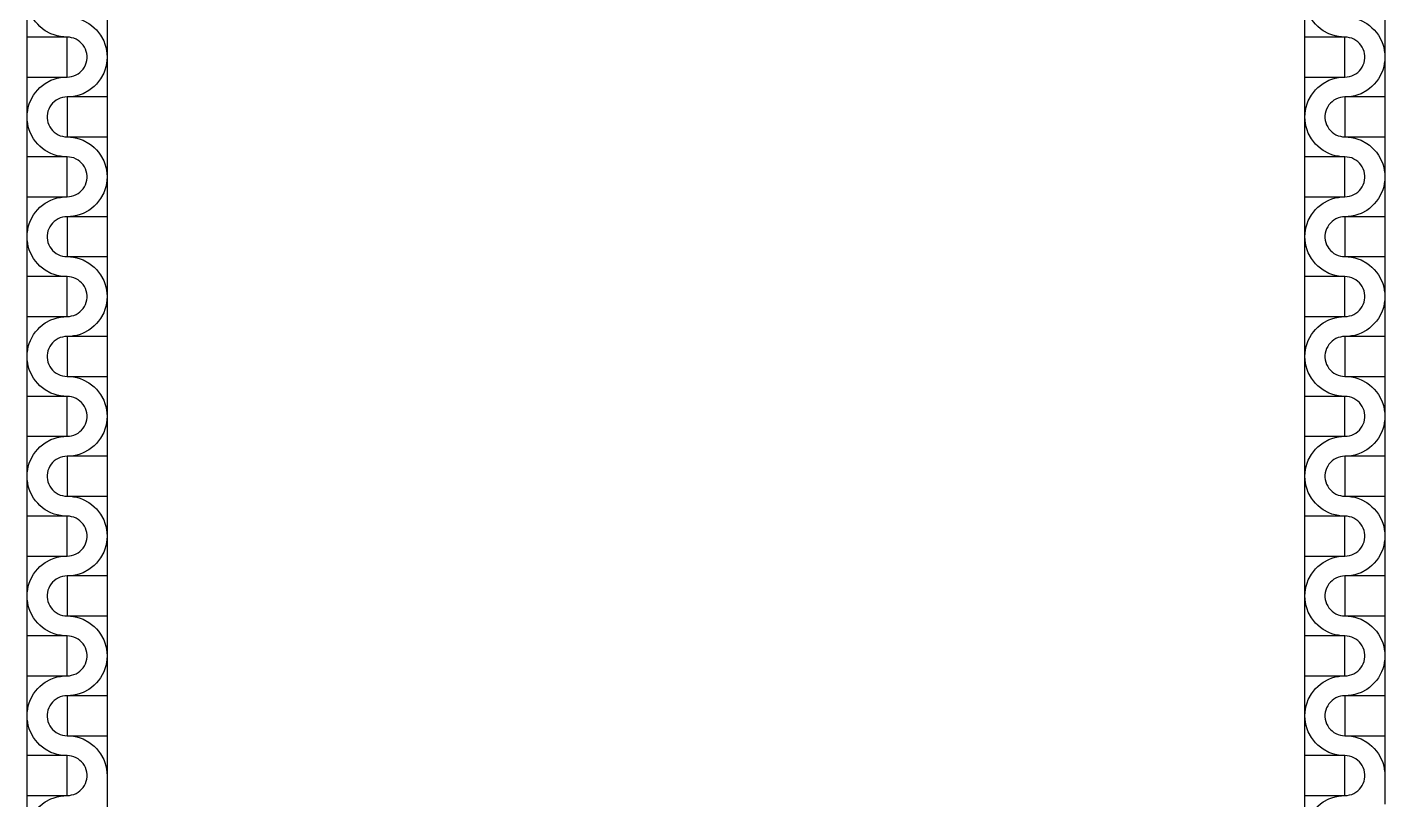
# Model space of a CAD drawing. Extents: x 190.8 to 267.1, y 124 to 174.8.
# Drawn here: x 228.885 to 231.265, y 163.793 to 165.148 of the extents above; entities that cross this region are included whole.
import ezdxf

# ---------------------------------------------------------------- set-up
doc = ezdxf.new("R2010")
doc.units = 0
doc.header["$MEASUREMENT"] = 0

msp = doc.modelspace()

# ---------------------------------------------------------------- linework, layer by layer
msp.add_line((231.2646, 165.8023), (231.2646, 163.7856))
for points in [[(228.8846, 163.7506), (228.8846, 165.8106)], [(231.1275, 165.8106), (229.0246, 165.8106), (229.0246, 163.7506)], [(231.1246, 163.7506), (231.1246, 165.8106)], [(228.9546, 165.1306), (228.9489, 165.1308), (228.9431, 165.1316), (228.9374, 165.1326), (228.9319, 165.1343), (228.9264, 165.1363), (228.9164, 165.1418), (228.9116, 165.1453), (228.9071, 165.1491), (228.9031, 165.1531), (228.8994, 165.1576), (228.8959, 165.1623), (228.8904, 165.1723), (228.8884, 165.1778), (228.8866, 165.1833), (228.8856, 165.1891), (228.8849, 165.1948), (228.8846, 165.2006)], [(231.1946, 165.1306), (231.1889, 165.1308), (231.1831, 165.1316), (231.1774, 165.1326), (231.1719, 165.1343), (231.1664, 165.1363), (231.1564, 165.1418), (231.1516, 165.1453), (231.1471, 165.1491), (231.1431, 165.1531), (231.1394, 165.1576), (231.1359, 165.1623), (231.1304, 165.1723), (231.1284, 165.1778), (231.1266, 165.1833), (231.1256, 165.1891), (231.1249, 165.1948), (231.1246, 165.2006)], [(228.9546, 165.1656), (228.9604, 165.1653), (228.9661, 165.1646), (228.9719, 165.1636), (228.9774, 165.1618), (228.9829, 165.1598), (228.9929, 165.1543), (228.9976, 165.1508), (229.0021, 165.1471), (229.0061, 165.1431), (229.0099, 165.1386), (229.0134, 165.1338), (229.0189, 165.1238), (229.0209, 165.1183), (229.0226, 165.1128), (229.0236, 165.1071), (229.0244, 165.1013), (229.0246, 165.0956)], [(231.1946, 165.1656), (231.2004, 165.1653), (231.2061, 165.1646), (231.2119, 165.1636), (231.2174, 165.1618), (231.2229, 165.1598), (231.2329, 165.1543), (231.2376, 165.1508), (231.2421, 165.1471), (231.2461, 165.1431), (231.2499, 165.1386), (231.2534, 165.1338), (231.2589, 165.1238), (231.2609, 165.1183), (231.2626, 165.1128), (231.2636, 165.1071), (231.2644, 165.1013), (231.2646, 165.0956)], [(228.8846, 165.0606), (228.9546, 165.0606), (228.9546, 165.1306), (228.8846, 165.1306)], [(228.9546, 165.0606), (228.9586, 165.0608), (228.9626, 165.0616), (228.9666, 165.0626), (228.9704, 165.0643), (228.9739, 165.0663), (228.9771, 165.0688), (228.9801, 165.0716), (228.9826, 165.0746), (228.9849, 165.0781), (228.9869, 165.0818), (228.9881, 165.0856), (228.9891, 165.0896), (228.9896, 165.0936), (228.9896, 165.0976), (228.9891, 165.1016), (228.9881, 165.1056), (228.9869, 165.1096), (228.9849, 165.1131), (228.9826, 165.1166), (228.9801, 165.1196), (228.9771, 165.1223), (228.9739, 165.1248), (228.9704, 165.1268), (228.9666, 165.1286), (228.9626, 165.1296), (228.9586, 165.1303), (228.9546, 165.1306)], [(231.1246, 165.0606), (231.1946, 165.0606), (231.1946, 165.1306), (231.1246, 165.1306)], [(231.1946, 165.0606), (231.1986, 165.0608), (231.2026, 165.0616), (231.2066, 165.0626), (231.2104, 165.0643), (231.2139, 165.0663), (231.2171, 165.0688), (231.2201, 165.0716), (231.2226, 165.0746), (231.2249, 165.0781), (231.2269, 165.0818), (231.2281, 165.0856), (231.2291, 165.0896), (231.2296, 165.0936), (231.2296, 165.0976), (231.2291, 165.1016), (231.2281, 165.1056), (231.2269, 165.1096), (231.2249, 165.1131), (231.2226, 165.1166), (231.2201, 165.1196), (231.2171, 165.1223), (231.2139, 165.1248), (231.2104, 165.1268), (231.2066, 165.1286), (231.2026, 165.1296), (231.1986, 165.1303), (231.1946, 165.1306)], [(229.0246, 165.0956), (229.0244, 165.0898), (229.0236, 165.0841), (229.0226, 165.0783), (229.0209, 165.0728), (229.0189, 165.0673), (229.0134, 165.0573), (229.0099, 165.0526), (229.0061, 165.0481), (229.0021, 165.0441), (228.9976, 165.0403), (228.9929, 165.0368), (228.9829, 165.0313), (228.9774, 165.0293), (228.9719, 165.0276), (228.9661, 165.0266), (228.9604, 165.0258), (228.9546, 165.0256)], [(231.2646, 165.0956), (231.2644, 165.0898), (231.2636, 165.0841), (231.2626, 165.0783), (231.2609, 165.0728), (231.2589, 165.0673), (231.2534, 165.0573), (231.2499, 165.0526), (231.2461, 165.0481), (231.2421, 165.0441), (231.2376, 165.0403), (231.2329, 165.0368), (231.2229, 165.0313), (231.2174, 165.0293), (231.2119, 165.0276), (231.2061, 165.0266), (231.2004, 165.0258), (231.1946, 165.0256)], [(228.8846, 164.9906), (228.8849, 164.9963), (228.8856, 165.0021), (228.8866, 165.0078), (228.8884, 165.0133), (228.8904, 165.0188), (228.8959, 165.0288), (228.8994, 165.0336), (228.9031, 165.0381), (228.9071, 165.0421), (228.9116, 165.0458), (228.9164, 165.0493), (228.9264, 165.0548), (228.9319, 165.0568), (228.9374, 165.0586), (228.9431, 165.0596), (228.9489, 165.0603), (228.9546, 165.0606)], [(231.1246, 164.9906), (231.1249, 164.9963), (231.1256, 165.0021), (231.1266, 165.0078), (231.1284, 165.0133), (231.1304, 165.0188), (231.1359, 165.0288), (231.1394, 165.0336), (231.1431, 165.0381), (231.1471, 165.0421), (231.1516, 165.0458), (231.1564, 165.0493), (231.1664, 165.0548), (231.1719, 165.0568), (231.1774, 165.0586), (231.1831, 165.0596), (231.1889, 165.0603), (231.1946, 165.0606)], [(228.9546, 165.0256), (228.9506, 165.0253), (228.9466, 165.0246), (228.9426, 165.0236), (228.9389, 165.0218), (228.9354, 165.0198), (228.9321, 165.0173), (228.9291, 165.0146), (228.9266, 165.0116), (228.9244, 165.0081), (228.9224, 165.0043), (228.9211, 165.0006), (228.9201, 164.9966), (228.9196, 164.9926), (228.9196, 164.9886), (228.9201, 164.9846), (228.9211, 164.9806), (228.9224, 164.9766), (228.9244, 164.9731), (228.9266, 164.9696), (228.9291, 164.9666), (228.9321, 164.9638), (228.9354, 164.9613), (228.9389, 164.9593), (228.9426, 164.9576), (228.9466, 164.9566), (228.9506, 164.9558), (228.9546, 164.9556)], [(229.0246, 165.0256), (228.9546, 165.0256), (228.9546, 164.9556), (229.0246, 164.9556)], [(231.1946, 165.0256), (231.1906, 165.0253), (231.1866, 165.0246), (231.1826, 165.0236), (231.1789, 165.0218), (231.1754, 165.0198), (231.1721, 165.0173), (231.1691, 165.0146), (231.1666, 165.0116), (231.1644, 165.0081), (231.1624, 165.0043), (231.1611, 165.0006), (231.1601, 164.9966), (231.1596, 164.9926), (231.1596, 164.9886), (231.1601, 164.9846), (231.1611, 164.9806), (231.1624, 164.9766), (231.1644, 164.9731), (231.1666, 164.9696), (231.1691, 164.9666), (231.1721, 164.9638), (231.1754, 164.9613), (231.1789, 164.9593), (231.1826, 164.9576), (231.1866, 164.9566), (231.1906, 164.9558), (231.1946, 164.9556)], [(231.2646, 165.0256), (231.1946, 165.0256), (231.1946, 164.9556), (231.2646, 164.9556)], [(228.9546, 164.9206), (228.9489, 164.9208), (228.9431, 164.9216), (228.9374, 164.9226), (228.9319, 164.9243), (228.9264, 164.9263), (228.9164, 164.9318), (228.9116, 164.9353), (228.9071, 164.9391), (228.9031, 164.9431), (228.8994, 164.9476), (228.8959, 164.9523), (228.8904, 164.9623), (228.8884, 164.9678), (228.8866, 164.9733), (228.8856, 164.9791), (228.8849, 164.9848), (228.8846, 164.9906)], [(231.1946, 164.9206), (231.1889, 164.9208), (231.1831, 164.9216), (231.1774, 164.9226), (231.1719, 164.9243), (231.1664, 164.9263), (231.1564, 164.9318), (231.1516, 164.9353), (231.1471, 164.9391), (231.1431, 164.9431), (231.1394, 164.9476), (231.1359, 164.9523), (231.1304, 164.9623), (231.1284, 164.9678), (231.1266, 164.9733), (231.1256, 164.9791), (231.1249, 164.9848), (231.1246, 164.9906)], [(228.9546, 164.9556), (228.9604, 164.9553), (228.9661, 164.9546), (228.9719, 164.9536), (228.9774, 164.9518), (228.9829, 164.9498), (228.9929, 164.9443), (228.9976, 164.9408), (229.0021, 164.9371), (229.0061, 164.9331), (229.0099, 164.9286), (229.0134, 164.9238), (229.0189, 164.9138), (229.0209, 164.9083), (229.0226, 164.9028), (229.0236, 164.8971), (229.0244, 164.8913), (229.0246, 164.8856)], [(231.1946, 164.9556), (231.2004, 164.9553), (231.2061, 164.9546), (231.2119, 164.9536), (231.2174, 164.9518), (231.2229, 164.9498), (231.2329, 164.9443), (231.2376, 164.9408), (231.2421, 164.9371), (231.2461, 164.9331), (231.2499, 164.9286), (231.2534, 164.9238), (231.2589, 164.9138), (231.2609, 164.9083), (231.2626, 164.9028), (231.2636, 164.8971), (231.2644, 164.8913), (231.2646, 164.8856)], [(228.8846, 164.8506), (228.9546, 164.8506), (228.9546, 164.9206), (228.8846, 164.9206)], [(228.9546, 164.8506), (228.9586, 164.8508), (228.9626, 164.8516), (228.9666, 164.8526), (228.9704, 164.8543), (228.9739, 164.8563), (228.9771, 164.8588), (228.9801, 164.8616), (228.9826, 164.8646), (228.9849, 164.8681), (228.9869, 164.8718), (228.9881, 164.8756), (228.9891, 164.8796), (228.9896, 164.8836), (228.9896, 164.8876), (228.9891, 164.8916), (228.9881, 164.8956), (228.9869, 164.8996), (228.9849, 164.9031), (228.9826, 164.9066), (228.9801, 164.9096), (228.9771, 164.9123), (228.9739, 164.9148), (228.9704, 164.9168), (228.9666, 164.9186), (228.9626, 164.9196), (228.9586, 164.9203), (228.9546, 164.9206)], [(231.1246, 164.8506), (231.1946, 164.8506), (231.1946, 164.9206), (231.1246, 164.9206)], [(231.1946, 164.8506), (231.1986, 164.8508), (231.2026, 164.8516), (231.2066, 164.8526), (231.2104, 164.8543), (231.2139, 164.8563), (231.2171, 164.8588), (231.2201, 164.8616), (231.2226, 164.8646), (231.2249, 164.8681), (231.2269, 164.8718), (231.2281, 164.8756), (231.2291, 164.8796), (231.2296, 164.8836), (231.2296, 164.8876), (231.2291, 164.8916), (231.2281, 164.8956), (231.2269, 164.8996), (231.2249, 164.9031), (231.2226, 164.9066), (231.2201, 164.9096), (231.2171, 164.9123), (231.2139, 164.9148), (231.2104, 164.9168), (231.2066, 164.9186), (231.2026, 164.9196), (231.1986, 164.9203), (231.1946, 164.9206)], [(229.0246, 164.8856), (229.0244, 164.8798), (229.0236, 164.8741), (229.0226, 164.8683), (229.0209, 164.8628), (229.0189, 164.8573), (229.0134, 164.8473), (229.0099, 164.8426), (229.0061, 164.8381), (229.0021, 164.8341), (228.9976, 164.8303), (228.9929, 164.8268), (228.9829, 164.8213), (228.9774, 164.8193), (228.9719, 164.8176), (228.9661, 164.8166), (228.9604, 164.8158), (228.9546, 164.8156)], [(231.2646, 164.8856), (231.2644, 164.8798), (231.2636, 164.8741), (231.2626, 164.8683), (231.2609, 164.8628), (231.2589, 164.8573), (231.2534, 164.8473), (231.2499, 164.8426), (231.2461, 164.8381), (231.2421, 164.8341), (231.2376, 164.8303), (231.2329, 164.8268), (231.2229, 164.8213), (231.2174, 164.8193), (231.2119, 164.8176), (231.2061, 164.8166), (231.2004, 164.8158), (231.1946, 164.8156)], [(228.8846, 164.7806), (228.8849, 164.7863), (228.8856, 164.7921), (228.8866, 164.7978), (228.8884, 164.8033), (228.8904, 164.8088), (228.8959, 164.8188), (228.8994, 164.8236), (228.9031, 164.8281), (228.9071, 164.8321), (228.9116, 164.8358), (228.9164, 164.8393), (228.9264, 164.8448), (228.9319, 164.8468), (228.9374, 164.8486), (228.9431, 164.8496), (228.9489, 164.8503), (228.9546, 164.8506)], [(231.1246, 164.7806), (231.1249, 164.7863), (231.1256, 164.7921), (231.1266, 164.7978), (231.1284, 164.8033), (231.1304, 164.8088), (231.1359, 164.8188), (231.1394, 164.8236), (231.1431, 164.8281), (231.1471, 164.8321), (231.1516, 164.8358), (231.1564, 164.8393), (231.1664, 164.8448), (231.1719, 164.8468), (231.1774, 164.8486), (231.1831, 164.8496), (231.1889, 164.8503), (231.1946, 164.8506)], [(228.9546, 164.8156), (228.9506, 164.8153), (228.9466, 164.8146), (228.9426, 164.8136), (228.9389, 164.8118), (228.9354, 164.8098), (228.9321, 164.8073), (228.9291, 164.8046), (228.9266, 164.8016), (228.9244, 164.7981), (228.9224, 164.7943), (228.9211, 164.7906), (228.9201, 164.7866), (228.9196, 164.7826), (228.9196, 164.7786), (228.9201, 164.7746), (228.9211, 164.7706), (228.9224, 164.7666), (228.9244, 164.7631), (228.9266, 164.7596), (228.9291, 164.7566), (228.9321, 164.7538), (228.9354, 164.7513), (228.9389, 164.7493), (228.9426, 164.7476), (228.9466, 164.7466), (228.9506, 164.7458), (228.9546, 164.7456)], [(229.0246, 164.8156), (228.9546, 164.8156), (228.9546, 164.7456), (229.0246, 164.7456)], [(231.1946, 164.8156), (231.1906, 164.8153), (231.1866, 164.8146), (231.1826, 164.8136), (231.1789, 164.8118), (231.1754, 164.8098), (231.1721, 164.8073), (231.1691, 164.8046), (231.1666, 164.8016), (231.1644, 164.7981), (231.1624, 164.7943), (231.1611, 164.7906), (231.1601, 164.7866), (231.1596, 164.7826), (231.1596, 164.7786), (231.1601, 164.7746), (231.1611, 164.7706), (231.1624, 164.7666), (231.1644, 164.7631), (231.1666, 164.7596), (231.1691, 164.7566), (231.1721, 164.7538), (231.1754, 164.7513), (231.1789, 164.7493), (231.1826, 164.7476), (231.1866, 164.7466), (231.1906, 164.7458), (231.1946, 164.7456)], [(231.2646, 164.8156), (231.1946, 164.8156), (231.1946, 164.7456), (231.2646, 164.7456)], [(228.9546, 164.7106), (228.9489, 164.7108), (228.9431, 164.7116), (228.9374, 164.7126), (228.9319, 164.7143), (228.9264, 164.7163), (228.9164, 164.7218), (228.9116, 164.7253), (228.9071, 164.7291), (228.9031, 164.7331), (228.8994, 164.7376), (228.8959, 164.7423), (228.8904, 164.7523), (228.8884, 164.7578), (228.8866, 164.7633), (228.8856, 164.7691), (228.8849, 164.7748), (228.8846, 164.7806)], [(231.1946, 164.7106), (231.1889, 164.7108), (231.1831, 164.7116), (231.1774, 164.7126), (231.1719, 164.7143), (231.1664, 164.7163), (231.1564, 164.7218), (231.1516, 164.7253), (231.1471, 164.7291), (231.1431, 164.7331), (231.1394, 164.7376), (231.1359, 164.7423), (231.1304, 164.7523), (231.1284, 164.7578), (231.1266, 164.7633), (231.1256, 164.7691), (231.1249, 164.7748), (231.1246, 164.7806)], [(228.9546, 164.7456), (228.9604, 164.7453), (228.9661, 164.7446), (228.9719, 164.7436), (228.9774, 164.7418), (228.9829, 164.7398), (228.9929, 164.7343), (228.9976, 164.7308), (229.0021, 164.7271), (229.0061, 164.7231), (229.0099, 164.7186), (229.0134, 164.7138), (229.0189, 164.7038), (229.0209, 164.6983), (229.0226, 164.6928), (229.0236, 164.6871), (229.0244, 164.6813), (229.0246, 164.6756)], [(231.1946, 164.7456), (231.2004, 164.7453), (231.2061, 164.7446), (231.2119, 164.7436), (231.2174, 164.7418), (231.2229, 164.7398), (231.2329, 164.7343), (231.2376, 164.7308), (231.2421, 164.7271), (231.2461, 164.7231), (231.2499, 164.7186), (231.2534, 164.7138), (231.2589, 164.7038), (231.2609, 164.6983), (231.2626, 164.6928), (231.2636, 164.6871), (231.2644, 164.6813), (231.2646, 164.6756)], [(228.8846, 164.6406), (228.9546, 164.6406), (228.9546, 164.7106), (228.8846, 164.7106)], [(228.9546, 164.6406), (228.9586, 164.6408), (228.9626, 164.6416), (228.9666, 164.6426), (228.9704, 164.6443), (228.9739, 164.6463), (228.9771, 164.6488), (228.9801, 164.6516), (228.9826, 164.6546), (228.9849, 164.6581), (228.9869, 164.6618), (228.9881, 164.6656), (228.9891, 164.6696), (228.9896, 164.6736), (228.9896, 164.6776), (228.9891, 164.6816), (228.9881, 164.6856), (228.9869, 164.6896), (228.9849, 164.6931), (228.9826, 164.6966), (228.9801, 164.6996), (228.9771, 164.7023), (228.9739, 164.7048), (228.9704, 164.7068), (228.9666, 164.7086), (228.9626, 164.7096), (228.9586, 164.7103), (228.9546, 164.7106)], [(231.1246, 164.6406), (231.1946, 164.6406), (231.1946, 164.7106), (231.1246, 164.7106)], [(231.1946, 164.6406), (231.1986, 164.6408), (231.2026, 164.6416), (231.2066, 164.6426), (231.2104, 164.6443), (231.2139, 164.6463), (231.2171, 164.6488), (231.2201, 164.6516), (231.2226, 164.6546), (231.2249, 164.6581), (231.2269, 164.6618), (231.2281, 164.6656), (231.2291, 164.6696), (231.2296, 164.6736), (231.2296, 164.6776), (231.2291, 164.6816), (231.2281, 164.6856), (231.2269, 164.6896), (231.2249, 164.6931), (231.2226, 164.6966), (231.2201, 164.6996), (231.2171, 164.7023), (231.2139, 164.7048), (231.2104, 164.7068), (231.2066, 164.7086), (231.2026, 164.7096), (231.1986, 164.7103), (231.1946, 164.7106)], [(229.0246, 164.6756), (229.0244, 164.6698), (229.0236, 164.6641), (229.0226, 164.6583), (229.0209, 164.6528), (229.0189, 164.6473), (229.0134, 164.6373), (229.0099, 164.6326), (229.0061, 164.6281), (229.0021, 164.6241), (228.9976, 164.6203), (228.9929, 164.6168), (228.9829, 164.6113), (228.9774, 164.6093), (228.9719, 164.6076), (228.9661, 164.6066), (228.9604, 164.6058), (228.9546, 164.6056)], [(231.2646, 164.6756), (231.2644, 164.6698), (231.2636, 164.6641), (231.2626, 164.6583), (231.2609, 164.6528), (231.2589, 164.6473), (231.2534, 164.6373), (231.2499, 164.6326), (231.2461, 164.6281), (231.2421, 164.6241), (231.2376, 164.6203), (231.2329, 164.6168), (231.2229, 164.6113), (231.2174, 164.6093), (231.2119, 164.6076), (231.2061, 164.6066), (231.2004, 164.6058), (231.1946, 164.6056)], [(228.8846, 164.5706), (228.8849, 164.5763), (228.8856, 164.5821), (228.8866, 164.5878), (228.8884, 164.5933), (228.8904, 164.5988), (228.8959, 164.6088), (228.8994, 164.6136), (228.9031, 164.6181), (228.9071, 164.6221), (228.9116, 164.6258), (228.9164, 164.6293), (228.9264, 164.6348), (228.9319, 164.6368), (228.9374, 164.6386), (228.9431, 164.6396), (228.9489, 164.6403), (228.9546, 164.6406)], [(231.1246, 164.5706), (231.1249, 164.5763), (231.1256, 164.5821), (231.1266, 164.5878), (231.1284, 164.5933), (231.1304, 164.5988), (231.1359, 164.6088), (231.1394, 164.6136), (231.1431, 164.6181), (231.1471, 164.6221), (231.1516, 164.6258), (231.1564, 164.6293), (231.1664, 164.6348), (231.1719, 164.6368), (231.1774, 164.6386), (231.1831, 164.6396), (231.1889, 164.6403), (231.1946, 164.6406)], [(228.9546, 164.6056), (228.9506, 164.6053), (228.9466, 164.6046), (228.9426, 164.6036), (228.9389, 164.6018), (228.9354, 164.5998), (228.9321, 164.5973), (228.9291, 164.5946), (228.9266, 164.5916), (228.9244, 164.5881), (228.9224, 164.5843), (228.9211, 164.5806), (228.9201, 164.5766), (228.9196, 164.5726), (228.9196, 164.5686), (228.9201, 164.5646), (228.9211, 164.5606), (228.9224, 164.5566), (228.9244, 164.5531), (228.9266, 164.5496), (228.9291, 164.5466), (228.9321, 164.5438), (228.9354, 164.5413), (228.9389, 164.5393), (228.9426, 164.5376), (228.9466, 164.5366), (228.9506, 164.5358), (228.9546, 164.5356)], [(229.0246, 164.6056), (228.9546, 164.6056), (228.9546, 164.5356), (229.0246, 164.5356)], [(231.1946, 164.6056), (231.1906, 164.6053), (231.1866, 164.6046), (231.1826, 164.6036), (231.1789, 164.6018), (231.1754, 164.5998), (231.1721, 164.5973), (231.1691, 164.5946), (231.1666, 164.5916), (231.1644, 164.5881), (231.1624, 164.5843), (231.1611, 164.5806), (231.1601, 164.5766), (231.1596, 164.5726), (231.1596, 164.5686), (231.1601, 164.5646), (231.1611, 164.5606), (231.1624, 164.5566), (231.1644, 164.5531), (231.1666, 164.5496), (231.1691, 164.5466), (231.1721, 164.5438), (231.1754, 164.5413), (231.1789, 164.5393), (231.1826, 164.5376), (231.1866, 164.5366), (231.1906, 164.5358), (231.1946, 164.5356)], [(231.2646, 164.6056), (231.1946, 164.6056), (231.1946, 164.5356), (231.2646, 164.5356)], [(228.9546, 164.5006), (228.9489, 164.5008), (228.9431, 164.5016), (228.9374, 164.5026), (228.9319, 164.5043), (228.9264, 164.5063), (228.9164, 164.5118), (228.9116, 164.5153), (228.9071, 164.5191), (228.9031, 164.5231), (228.8994, 164.5276), (228.8959, 164.5323), (228.8904, 164.5423), (228.8884, 164.5478), (228.8866, 164.5533), (228.8856, 164.5591), (228.8849, 164.5648), (228.8846, 164.5706)], [(231.1946, 164.5006), (231.1889, 164.5008), (231.1831, 164.5016), (231.1774, 164.5026), (231.1719, 164.5043), (231.1664, 164.5063), (231.1564, 164.5118), (231.1516, 164.5153), (231.1471, 164.5191), (231.1431, 164.5231), (231.1394, 164.5276), (231.1359, 164.5323), (231.1304, 164.5423), (231.1284, 164.5478), (231.1266, 164.5533), (231.1256, 164.5591), (231.1249, 164.5648), (231.1246, 164.5706)], [(228.9546, 164.5356), (228.9604, 164.5353), (228.9661, 164.5346), (228.9719, 164.5336), (228.9774, 164.5318), (228.9829, 164.5298), (228.9929, 164.5243), (228.9976, 164.5208), (229.0021, 164.5171), (229.0061, 164.5131), (229.0099, 164.5086), (229.0134, 164.5038), (229.0189, 164.4938), (229.0209, 164.4883), (229.0226, 164.4828), (229.0236, 164.4771), (229.0244, 164.4713), (229.0246, 164.4656)], [(231.1946, 164.5356), (231.2004, 164.5353), (231.2061, 164.5346), (231.2119, 164.5336), (231.2174, 164.5318), (231.2229, 164.5298), (231.2329, 164.5243), (231.2376, 164.5208), (231.2421, 164.5171), (231.2461, 164.5131), (231.2499, 164.5086), (231.2534, 164.5038), (231.2589, 164.4938), (231.2609, 164.4883), (231.2626, 164.4828), (231.2636, 164.4771), (231.2644, 164.4713), (231.2646, 164.4656)], [(228.8846, 164.4306), (228.9546, 164.4306), (228.9546, 164.5006), (228.8846, 164.5006)], [(228.9546, 164.4306), (228.9586, 164.4308), (228.9626, 164.4316), (228.9666, 164.4326), (228.9704, 164.4343), (228.9739, 164.4363), (228.9771, 164.4388), (228.9801, 164.4416), (228.9826, 164.4446), (228.9849, 164.4481), (228.9869, 164.4518), (228.9881, 164.4556), (228.9891, 164.4596), (228.9896, 164.4636), (228.9896, 164.4676), (228.9891, 164.4716), (228.9881, 164.4756), (228.9869, 164.4796), (228.9849, 164.4831), (228.9826, 164.4866), (228.9801, 164.4896), (228.9771, 164.4923), (228.9739, 164.4948), (228.9704, 164.4968), (228.9666, 164.4986), (228.9626, 164.4996), (228.9586, 164.5003), (228.9546, 164.5006)], [(231.1246, 164.4306), (231.1946, 164.4306), (231.1946, 164.5006), (231.1246, 164.5006)], [(231.1946, 164.4306), (231.1986, 164.4308), (231.2026, 164.4316), (231.2066, 164.4326), (231.2104, 164.4343), (231.2139, 164.4363), (231.2171, 164.4388), (231.2201, 164.4416), (231.2226, 164.4446), (231.2249, 164.4481), (231.2269, 164.4518), (231.2281, 164.4556), (231.2291, 164.4596), (231.2296, 164.4636), (231.2296, 164.4676), (231.2291, 164.4716), (231.2281, 164.4756), (231.2269, 164.4796), (231.2249, 164.4831), (231.2226, 164.4866), (231.2201, 164.4896), (231.2171, 164.4923), (231.2139, 164.4948), (231.2104, 164.4968), (231.2066, 164.4986), (231.2026, 164.4996), (231.1986, 164.5003), (231.1946, 164.5006)], [(229.0246, 164.4656), (229.0244, 164.4598), (229.0236, 164.4541), (229.0226, 164.4483), (229.0209, 164.4428), (229.0189, 164.4373), (229.0134, 164.4273), (229.0099, 164.4226), (229.0061, 164.4181), (229.0021, 164.4141), (228.9976, 164.4103), (228.9929, 164.4068), (228.9829, 164.4013), (228.9774, 164.3993), (228.9719, 164.3976), (228.9661, 164.3966), (228.9604, 164.3958), (228.9546, 164.3956)], [(231.2646, 164.4656), (231.2644, 164.4598), (231.2636, 164.4541), (231.2626, 164.4483), (231.2609, 164.4428), (231.2589, 164.4373), (231.2534, 164.4273), (231.2499, 164.4226), (231.2461, 164.4181), (231.2421, 164.4141), (231.2376, 164.4103), (231.2329, 164.4068), (231.2229, 164.4013), (231.2174, 164.3993), (231.2119, 164.3976), (231.2061, 164.3966), (231.2004, 164.3958), (231.1946, 164.3956)], [(228.8846, 164.3606), (228.8849, 164.3663), (228.8856, 164.3721), (228.8866, 164.3778), (228.8884, 164.3833), (228.8904, 164.3888), (228.8959, 164.3988), (228.8994, 164.4036), (228.9031, 164.4081), (228.9071, 164.4121), (228.9116, 164.4158), (228.9164, 164.4193), (228.9264, 164.4248), (228.9319, 164.4268), (228.9374, 164.4286), (228.9431, 164.4296), (228.9489, 164.4303), (228.9546, 164.4306)], [(231.1246, 164.3606), (231.1249, 164.3663), (231.1256, 164.3721), (231.1266, 164.3778), (231.1284, 164.3833), (231.1304, 164.3888), (231.1359, 164.3988), (231.1394, 164.4036), (231.1431, 164.4081), (231.1471, 164.4121), (231.1516, 164.4158), (231.1564, 164.4193), (231.1664, 164.4248), (231.1719, 164.4268), (231.1774, 164.4286), (231.1831, 164.4296), (231.1889, 164.4303), (231.1946, 164.4306)], [(228.9546, 164.3956), (228.9506, 164.3953), (228.9466, 164.3946), (228.9426, 164.3936), (228.9389, 164.3918), (228.9354, 164.3898), (228.9321, 164.3873), (228.9291, 164.3846), (228.9266, 164.3816), (228.9244, 164.3781), (228.9224, 164.3743), (228.9211, 164.3706), (228.9201, 164.3666), (228.9196, 164.3626), (228.9196, 164.3586), (228.9201, 164.3546), (228.9211, 164.3506), (228.9224, 164.3466), (228.9244, 164.3431), (228.9266, 164.3396), (228.9291, 164.3366), (228.9321, 164.3338), (228.9354, 164.3313), (228.9389, 164.3293), (228.9426, 164.3276), (228.9466, 164.3266), (228.9506, 164.3258), (228.9546, 164.3256)], [(229.0246, 164.3956), (228.9546, 164.3956), (228.9546, 164.3256), (229.0246, 164.3256)], [(231.1946, 164.3956), (231.1906, 164.3953), (231.1866, 164.3946), (231.1826, 164.3936), (231.1789, 164.3918), (231.1754, 164.3898), (231.1721, 164.3873), (231.1691, 164.3846), (231.1666, 164.3816), (231.1644, 164.3781), (231.1624, 164.3743), (231.1611, 164.3706), (231.1601, 164.3666), (231.1596, 164.3626), (231.1596, 164.3586), (231.1601, 164.3546), (231.1611, 164.3506), (231.1624, 164.3466), (231.1644, 164.3431), (231.1666, 164.3396), (231.1691, 164.3366), (231.1721, 164.3338), (231.1754, 164.3313), (231.1789, 164.3293), (231.1826, 164.3276), (231.1866, 164.3266), (231.1906, 164.3258), (231.1946, 164.3256)], [(231.2646, 164.3956), (231.1946, 164.3956), (231.1946, 164.3256), (231.2646, 164.3256)], [(228.9546, 164.2906), (228.9489, 164.2908), (228.9431, 164.2916), (228.9374, 164.2926), (228.9319, 164.2943), (228.9264, 164.2963), (228.9164, 164.3018), (228.9116, 164.3053), (228.9071, 164.3091), (228.9031, 164.3131), (228.8994, 164.3176), (228.8959, 164.3223), (228.8904, 164.3323), (228.8884, 164.3378), (228.8866, 164.3433), (228.8856, 164.3491), (228.8849, 164.3548), (228.8846, 164.3606)], [(231.1946, 164.2906), (231.1889, 164.2908), (231.1831, 164.2916), (231.1774, 164.2926), (231.1719, 164.2943), (231.1664, 164.2963), (231.1564, 164.3018), (231.1516, 164.3053), (231.1471, 164.3091), (231.1431, 164.3131), (231.1394, 164.3176), (231.1359, 164.3223), (231.1304, 164.3323), (231.1284, 164.3378), (231.1266, 164.3433), (231.1256, 164.3491), (231.1249, 164.3548), (231.1246, 164.3606)], [(228.9546, 164.3256), (228.9604, 164.3253), (228.9661, 164.3246), (228.9719, 164.3236), (228.9774, 164.3218), (228.9829, 164.3198), (228.9929, 164.3143), (228.9976, 164.3108), (229.0021, 164.3071), (229.0061, 164.3031), (229.0099, 164.2986), (229.0134, 164.2938), (229.0189, 164.2838), (229.0209, 164.2783), (229.0226, 164.2728), (229.0236, 164.2671), (229.0244, 164.2613), (229.0246, 164.2556)], [(231.1946, 164.3256), (231.2004, 164.3253), (231.2061, 164.3246), (231.2119, 164.3236), (231.2174, 164.3218), (231.2229, 164.3198), (231.2329, 164.3143), (231.2376, 164.3108), (231.2421, 164.3071), (231.2461, 164.3031), (231.2499, 164.2986), (231.2534, 164.2938), (231.2589, 164.2838), (231.2609, 164.2783), (231.2626, 164.2728), (231.2636, 164.2671), (231.2644, 164.2613), (231.2646, 164.2556)], [(228.8846, 164.2206), (228.9546, 164.2206), (228.9546, 164.2906), (228.8846, 164.2906)], [(228.9546, 164.2206), (228.9586, 164.2208), (228.9626, 164.2216), (228.9666, 164.2226), (228.9704, 164.2243), (228.9739, 164.2263), (228.9771, 164.2288), (228.9801, 164.2316), (228.9826, 164.2346), (228.9849, 164.2381), (228.9869, 164.2418), (228.9881, 164.2456), (228.9891, 164.2496), (228.9896, 164.2536), (228.9896, 164.2576), (228.9891, 164.2616), (228.9881, 164.2656), (228.9869, 164.2696), (228.9849, 164.2731), (228.9826, 164.2766), (228.9801, 164.2796), (228.9771, 164.2823), (228.9739, 164.2848), (228.9704, 164.2868), (228.9666, 164.2886), (228.9626, 164.2896), (228.9586, 164.2903), (228.9546, 164.2906)], [(231.1246, 164.2206), (231.1946, 164.2206), (231.1946, 164.2906), (231.1246, 164.2906)], [(231.1946, 164.2206), (231.1986, 164.2208), (231.2026, 164.2216), (231.2066, 164.2226), (231.2104, 164.2243), (231.2139, 164.2263), (231.2171, 164.2288), (231.2201, 164.2316), (231.2226, 164.2346), (231.2249, 164.2381), (231.2269, 164.2418), (231.2281, 164.2456), (231.2291, 164.2496), (231.2296, 164.2536), (231.2296, 164.2576), (231.2291, 164.2616), (231.2281, 164.2656), (231.2269, 164.2696), (231.2249, 164.2731), (231.2226, 164.2766), (231.2201, 164.2796), (231.2171, 164.2823), (231.2139, 164.2848), (231.2104, 164.2868), (231.2066, 164.2886), (231.2026, 164.2896), (231.1986, 164.2903), (231.1946, 164.2906)], [(229.0246, 164.2556), (229.0244, 164.2498), (229.0236, 164.2441), (229.0226, 164.2383), (229.0209, 164.2328), (229.0189, 164.2273), (229.0134, 164.2173), (229.0099, 164.2126), (229.0061, 164.2081), (229.0021, 164.2041), (228.9976, 164.2003), (228.9929, 164.1968), (228.9829, 164.1913), (228.9774, 164.1893), (228.9719, 164.1876), (228.9661, 164.1866), (228.9604, 164.1858), (228.9546, 164.1856)], [(231.2646, 164.2556), (231.2644, 164.2498), (231.2636, 164.2441), (231.2626, 164.2383), (231.2609, 164.2328), (231.2589, 164.2273), (231.2534, 164.2173), (231.2499, 164.2126), (231.2461, 164.2081), (231.2421, 164.2041), (231.2376, 164.2003), (231.2329, 164.1968), (231.2229, 164.1913), (231.2174, 164.1893), (231.2119, 164.1876), (231.2061, 164.1866), (231.2004, 164.1858), (231.1946, 164.1856)], [(228.8846, 164.1506), (228.8849, 164.1563), (228.8856, 164.1621), (228.8866, 164.1678), (228.8884, 164.1733), (228.8904, 164.1788), (228.8959, 164.1888), (228.8994, 164.1936), (228.9031, 164.1981), (228.9071, 164.2021), (228.9116, 164.2058), (228.9164, 164.2093), (228.9264, 164.2148), (228.9319, 164.2168), (228.9374, 164.2186), (228.9431, 164.2196), (228.9489, 164.2203), (228.9546, 164.2206)], [(231.1246, 164.1506), (231.1249, 164.1563), (231.1256, 164.1621), (231.1266, 164.1678), (231.1284, 164.1733), (231.1304, 164.1788), (231.1359, 164.1888), (231.1394, 164.1936), (231.1431, 164.1981), (231.1471, 164.2021), (231.1516, 164.2058), (231.1564, 164.2093), (231.1664, 164.2148), (231.1719, 164.2168), (231.1774, 164.2186), (231.1831, 164.2196), (231.1889, 164.2203), (231.1946, 164.2206)], [(228.9546, 164.1856), (228.9506, 164.1853), (228.9466, 164.1846), (228.9426, 164.1836), (228.9389, 164.1818), (228.9354, 164.1798), (228.9321, 164.1773), (228.9291, 164.1746), (228.9266, 164.1716), (228.9244, 164.1681), (228.9224, 164.1643), (228.9211, 164.1606), (228.9201, 164.1566), (228.9196, 164.1526), (228.9196, 164.1486), (228.9201, 164.1446), (228.9211, 164.1406), (228.9224, 164.1366), (228.9244, 164.1331), (228.9266, 164.1296), (228.9291, 164.1266), (228.9321, 164.1238), (228.9354, 164.1213), (228.9389, 164.1193), (228.9426, 164.1176), (228.9466, 164.1166), (228.9506, 164.1158), (228.9546, 164.1156)], [(229.0246, 164.1856), (228.9546, 164.1856), (228.9546, 164.1156), (229.0246, 164.1156)], [(231.1946, 164.1856), (231.1906, 164.1853), (231.1866, 164.1846), (231.1826, 164.1836), (231.1789, 164.1818), (231.1754, 164.1798), (231.1721, 164.1773), (231.1691, 164.1746), (231.1666, 164.1716), (231.1644, 164.1681), (231.1624, 164.1643), (231.1611, 164.1606), (231.1601, 164.1566), (231.1596, 164.1526), (231.1596, 164.1486), (231.1601, 164.1446), (231.1611, 164.1406), (231.1624, 164.1366), (231.1644, 164.1331), (231.1666, 164.1296), (231.1691, 164.1266), (231.1721, 164.1238), (231.1754, 164.1213), (231.1789, 164.1193), (231.1826, 164.1176), (231.1866, 164.1166), (231.1906, 164.1158), (231.1946, 164.1156)], [(231.2646, 164.1856), (231.1946, 164.1856), (231.1946, 164.1156), (231.2646, 164.1156)], [(228.9546, 164.0806), (228.9489, 164.0808), (228.9431, 164.0816), (228.9374, 164.0826), (228.9319, 164.0843), (228.9264, 164.0863), (228.9164, 164.0918), (228.9116, 164.0953), (228.9071, 164.0991), (228.9031, 164.1031), (228.8994, 164.1076), (228.8959, 164.1123), (228.8904, 164.1223), (228.8884, 164.1278), (228.8866, 164.1333), (228.8856, 164.1391), (228.8849, 164.1448), (228.8846, 164.1506)], [(231.1946, 164.0806), (231.1889, 164.0808), (231.1831, 164.0816), (231.1774, 164.0826), (231.1719, 164.0843), (231.1664, 164.0863), (231.1564, 164.0918), (231.1516, 164.0953), (231.1471, 164.0991), (231.1431, 164.1031), (231.1394, 164.1076), (231.1359, 164.1123), (231.1304, 164.1223), (231.1284, 164.1278), (231.1266, 164.1333), (231.1256, 164.1391), (231.1249, 164.1448), (231.1246, 164.1506)], [(228.9546, 164.1156), (228.9604, 164.1153), (228.9661, 164.1146), (228.9719, 164.1136), (228.9774, 164.1118), (228.9829, 164.1098), (228.9929, 164.1043), (228.9976, 164.1008), (229.0021, 164.0971), (229.0061, 164.0931), (229.0099, 164.0886), (229.0134, 164.0838), (229.0189, 164.0738), (229.0209, 164.0683), (229.0226, 164.0628), (229.0236, 164.0571), (229.0244, 164.0513), (229.0246, 164.0456)], [(231.1946, 164.1156), (231.2004, 164.1153), (231.2061, 164.1146), (231.2119, 164.1136), (231.2174, 164.1118), (231.2229, 164.1098), (231.2329, 164.1043), (231.2376, 164.1008), (231.2421, 164.0971), (231.2461, 164.0931), (231.2499, 164.0886), (231.2534, 164.0838), (231.2589, 164.0738), (231.2609, 164.0683), (231.2626, 164.0628), (231.2636, 164.0571), (231.2644, 164.0513), (231.2646, 164.0456)], [(228.8846, 164.0106), (228.9546, 164.0106), (228.9546, 164.0806), (228.8846, 164.0806)], [(228.9546, 164.0106), (228.9586, 164.0108), (228.9626, 164.0116), (228.9666, 164.0126), (228.9704, 164.0143), (228.9739, 164.0163), (228.9771, 164.0188), (228.9801, 164.0216), (228.9826, 164.0246), (228.9849, 164.0281), (228.9869, 164.0318), (228.9881, 164.0356), (228.9891, 164.0396), (228.9896, 164.0436), (228.9896, 164.0476), (228.9891, 164.0516), (228.9881, 164.0556), (228.9869, 164.0596), (228.9849, 164.0631), (228.9826, 164.0666), (228.9801, 164.0696), (228.9771, 164.0723), (228.9739, 164.0748), (228.9704, 164.0768), (228.9666, 164.0786), (228.9626, 164.0796), (228.9586, 164.0803), (228.9546, 164.0806)], [(231.1246, 164.0106), (231.1946, 164.0106), (231.1946, 164.0806), (231.1246, 164.0806)], [(231.1946, 164.0106), (231.1986, 164.0108), (231.2026, 164.0116), (231.2066, 164.0126), (231.2104, 164.0143), (231.2139, 164.0163), (231.2171, 164.0188), (231.2201, 164.0216), (231.2226, 164.0246), (231.2249, 164.0281), (231.2269, 164.0318), (231.2281, 164.0356), (231.2291, 164.0396), (231.2296, 164.0436), (231.2296, 164.0476), (231.2291, 164.0516), (231.2281, 164.0556), (231.2269, 164.0596), (231.2249, 164.0631), (231.2226, 164.0666), (231.2201, 164.0696), (231.2171, 164.0723), (231.2139, 164.0748), (231.2104, 164.0768), (231.2066, 164.0786), (231.2026, 164.0796), (231.1986, 164.0803), (231.1946, 164.0806)], [(229.0246, 164.0456), (229.0244, 164.0398), (229.0236, 164.0341), (229.0226, 164.0283), (229.0209, 164.0228), (229.0189, 164.0173), (229.0134, 164.0073), (229.0099, 164.0026), (229.0061, 163.9981), (229.0021, 163.9941), (228.9976, 163.9903), (228.9929, 163.9868), (228.9829, 163.9813), (228.9774, 163.9793), (228.9719, 163.9776), (228.9661, 163.9766), (228.9604, 163.9758), (228.9546, 163.9756)], [(231.2646, 164.0456), (231.2644, 164.0398), (231.2636, 164.0341), (231.2626, 164.0283), (231.2609, 164.0228), (231.2589, 164.0173), (231.2534, 164.0073), (231.2499, 164.0026), (231.2461, 163.9981), (231.2421, 163.9941), (231.2376, 163.9903), (231.2329, 163.9868), (231.2229, 163.9813), (231.2174, 163.9793), (231.2119, 163.9776), (231.2061, 163.9766), (231.2004, 163.9758), (231.1946, 163.9756)], [(228.8846, 163.9406), (228.8849, 163.9463), (228.8856, 163.9521), (228.8866, 163.9578), (228.8884, 163.9633), (228.8904, 163.9688), (228.8959, 163.9788), (228.8994, 163.9836), (228.9031, 163.9881), (228.9071, 163.9921), (228.9116, 163.9958), (228.9164, 163.9993), (228.9264, 164.0048), (228.9319, 164.0068), (228.9374, 164.0086), (228.9431, 164.0096), (228.9489, 164.0103), (228.9546, 164.0106)], [(231.1246, 163.9406), (231.1249, 163.9463), (231.1256, 163.9521), (231.1266, 163.9578), (231.1284, 163.9633), (231.1304, 163.9688), (231.1359, 163.9788), (231.1394, 163.9836), (231.1431, 163.9881), (231.1471, 163.9921), (231.1516, 163.9958), (231.1564, 163.9993), (231.1664, 164.0048), (231.1719, 164.0068), (231.1774, 164.0086), (231.1831, 164.0096), (231.1889, 164.0103), (231.1946, 164.0106)], [(228.9546, 163.9756), (228.9506, 163.9753), (228.9466, 163.9746), (228.9426, 163.9736), (228.9389, 163.9718), (228.9354, 163.9698), (228.9321, 163.9673), (228.9291, 163.9646), (228.9266, 163.9616), (228.9244, 163.9581), (228.9224, 163.9543), (228.9211, 163.9506), (228.9201, 163.9466), (228.9196, 163.9426), (228.9196, 163.9386), (228.9201, 163.9346), (228.9211, 163.9306), (228.9224, 163.9266), (228.9244, 163.9231), (228.9266, 163.9196), (228.9291, 163.9166), (228.9321, 163.9138), (228.9354, 163.9113), (228.9389, 163.9093), (228.9426, 163.9076), (228.9466, 163.9066), (228.9506, 163.9058), (228.9546, 163.9056)], [(229.0246, 163.9756), (228.9546, 163.9756), (228.9546, 163.9056), (229.0246, 163.9056)], [(231.1946, 163.9756), (231.1906, 163.9753), (231.1866, 163.9746), (231.1826, 163.9736), (231.1789, 163.9718), (231.1754, 163.9698), (231.1721, 163.9673), (231.1691, 163.9646), (231.1666, 163.9616), (231.1644, 163.9581), (231.1624, 163.9543), (231.1611, 163.9506), (231.1601, 163.9466), (231.1596, 163.9426), (231.1596, 163.9386), (231.1601, 163.9346), (231.1611, 163.9306), (231.1624, 163.9266), (231.1644, 163.9231), (231.1666, 163.9196), (231.1691, 163.9166), (231.1721, 163.9138), (231.1754, 163.9113), (231.1789, 163.9093), (231.1826, 163.9076), (231.1866, 163.9066), (231.1906, 163.9058), (231.1946, 163.9056)], [(231.2646, 163.9756), (231.1946, 163.9756), (231.1946, 163.9056), (231.2646, 163.9056)], [(228.9546, 163.8706), (228.9489, 163.8708), (228.9431, 163.8716), (228.9374, 163.8726), (228.9319, 163.8743), (228.9264, 163.8763), (228.9164, 163.8818), (228.9116, 163.8853), (228.9071, 163.8891), (228.9031, 163.8931), (228.8994, 163.8976), (228.8959, 163.9023), (228.8904, 163.9123), (228.8884, 163.9178), (228.8866, 163.9233), (228.8856, 163.9291), (228.8849, 163.9348), (228.8846, 163.9406)], [(231.1946, 163.8706), (231.1889, 163.8708), (231.1831, 163.8716), (231.1774, 163.8726), (231.1719, 163.8743), (231.1664, 163.8763), (231.1564, 163.8818), (231.1516, 163.8853), (231.1471, 163.8891), (231.1431, 163.8931), (231.1394, 163.8976), (231.1359, 163.9023), (231.1304, 163.9123), (231.1284, 163.9178), (231.1266, 163.9233), (231.1256, 163.9291), (231.1249, 163.9348), (231.1246, 163.9406)], [(228.9546, 163.9056), (228.9604, 163.9053), (228.9661, 163.9046), (228.9719, 163.9036), (228.9774, 163.9018), (228.9829, 163.8998), (228.9929, 163.8943), (228.9976, 163.8908), (229.0021, 163.8871), (229.0061, 163.8831), (229.0099, 163.8786), (229.0134, 163.8738), (229.0189, 163.8638), (229.0209, 163.8583), (229.0226, 163.8528), (229.0236, 163.8471), (229.0244, 163.8413), (229.0246, 163.8356)], [(231.1946, 163.9056), (231.2004, 163.9053), (231.2061, 163.9046), (231.2119, 163.9036), (231.2174, 163.9018), (231.2229, 163.8998), (231.2329, 163.8943), (231.2376, 163.8908), (231.2421, 163.8871), (231.2461, 163.8831), (231.2499, 163.8786), (231.2534, 163.8738), (231.2589, 163.8638), (231.2609, 163.8583), (231.2626, 163.8528), (231.2636, 163.8471), (231.2644, 163.8413), (231.2646, 163.8356)], [(228.8846, 163.8006), (228.9546, 163.8006), (228.9546, 163.8706), (228.8846, 163.8706)], [(228.9546, 163.8006), (228.9586, 163.8008), (228.9626, 163.8016), (228.9666, 163.8026), (228.9704, 163.8043), (228.9739, 163.8063), (228.9771, 163.8088), (228.9801, 163.8116), (228.9826, 163.8146), (228.9849, 163.8181), (228.9869, 163.8218), (228.9881, 163.8256), (228.9891, 163.8296), (228.9896, 163.8336), (228.9896, 163.8376), (228.9891, 163.8416), (228.9881, 163.8456), (228.9869, 163.8496), (228.9849, 163.8531), (228.9826, 163.8566), (228.9801, 163.8596), (228.9771, 163.8623), (228.9739, 163.8648), (228.9704, 163.8668), (228.9666, 163.8686), (228.9626, 163.8696), (228.9586, 163.8703), (228.9546, 163.8706)], [(231.1246, 163.8006), (231.1946, 163.8006), (231.1946, 163.8706), (231.1246, 163.8706)], [(231.1946, 163.8006), (231.1986, 163.8008), (231.2026, 163.8016), (231.2066, 163.8026), (231.2104, 163.8043), (231.2139, 163.8063), (231.2171, 163.8088), (231.2201, 163.8116), (231.2226, 163.8146), (231.2249, 163.8181), (231.2269, 163.8218), (231.2281, 163.8256), (231.2291, 163.8296), (231.2296, 163.8336), (231.2296, 163.8376), (231.2291, 163.8416), (231.2281, 163.8456), (231.2269, 163.8496), (231.2249, 163.8531), (231.2226, 163.8566), (231.2201, 163.8596), (231.2171, 163.8623), (231.2139, 163.8648), (231.2104, 163.8668), (231.2066, 163.8686), (231.2026, 163.8696), (231.1986, 163.8703), (231.1946, 163.8706)], [(228.8875, 163.7506), (228.8884, 163.7533), (228.8904, 163.7588), (228.8959, 163.7688), (228.8994, 163.7736), (228.9031, 163.7781), (228.9071, 163.7821), (228.9116, 163.7858), (228.9164, 163.7893), (228.9264, 163.7948), (228.9319, 163.7968), (228.9374, 163.7986), (228.9431, 163.7996), (228.9489, 163.8003), (228.9546, 163.8006)], [(231.1275, 163.7506), (231.1284, 163.7533), (231.1304, 163.7588), (231.1359, 163.7688), (231.1394, 163.7736), (231.1431, 163.7781), (231.1471, 163.7821), (231.1516, 163.7858), (231.1564, 163.7893), (231.1664, 163.7948), (231.1719, 163.7968), (231.1774, 163.7986), (231.1831, 163.7996), (231.1889, 163.8003), (231.1946, 163.8006)]]:
    msp.add_lwpolyline(points)

doc.saveas('drawing.dxf')
